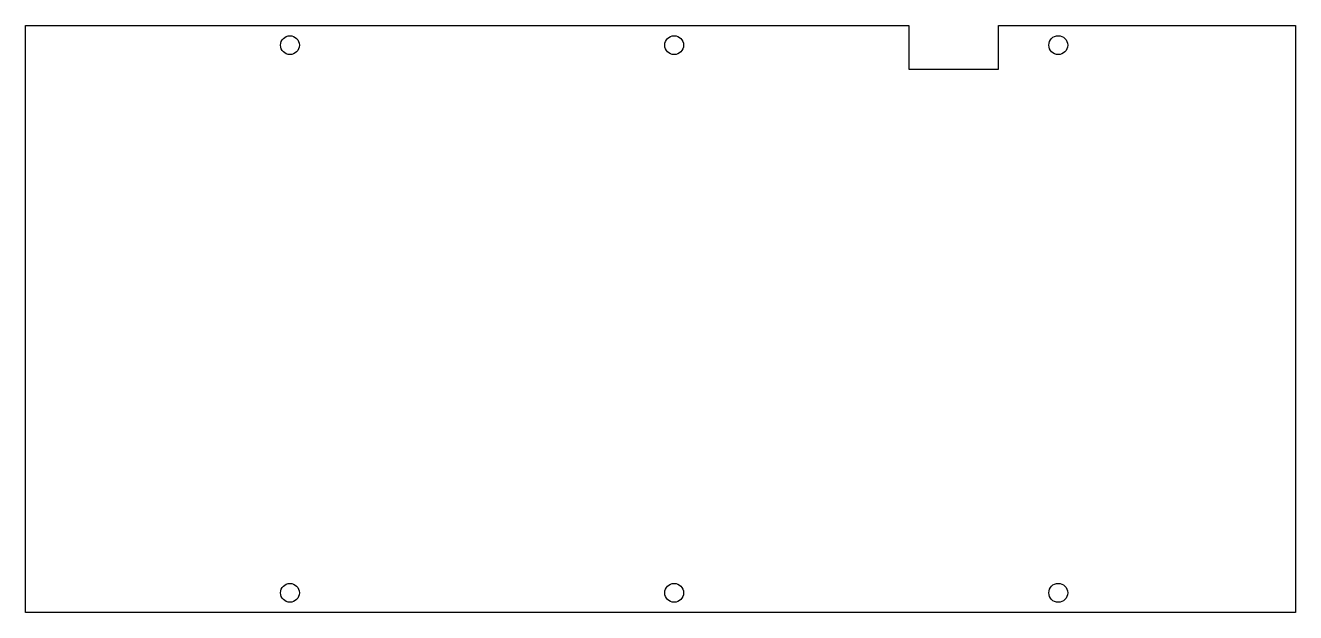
# Model space of a CAD drawing. Header units: millimetres. Extents: x -45 to 167, y -41 to 57.
import ezdxf

# ---------------------------------------------------------------- set-up
doc = ezdxf.new("R2010")
doc.units = ezdxf.units.MM
doc.layers.get('0').update_dxf_attribs({"linetype": 'CONTINUOUS'})

msp = doc.modelspace()

# ---------------------------------------------------------------- linework, layer by layer
msp.add_lwpolyline([(-45.13, 57.33), (102.31, 57.33), (102.31, 50), (117.31, 50), (117.31, 57.33), (166.87, 57.33), (166.87, -40.77), (-45.13, -40.77)], close=True)
for centre, radius in [((-0.97, 54.03), 1.57), ((63.15, 54.03), 1.57), ((127.26, 54.03), 1.58), ((-0.97, -37.47), 1.57), ((63.15, -37.47), 1.57), ((127.26, -37.47), 1.58)]:
    msp.add_circle(centre, radius)

doc.saveas('drawing.dxf')
